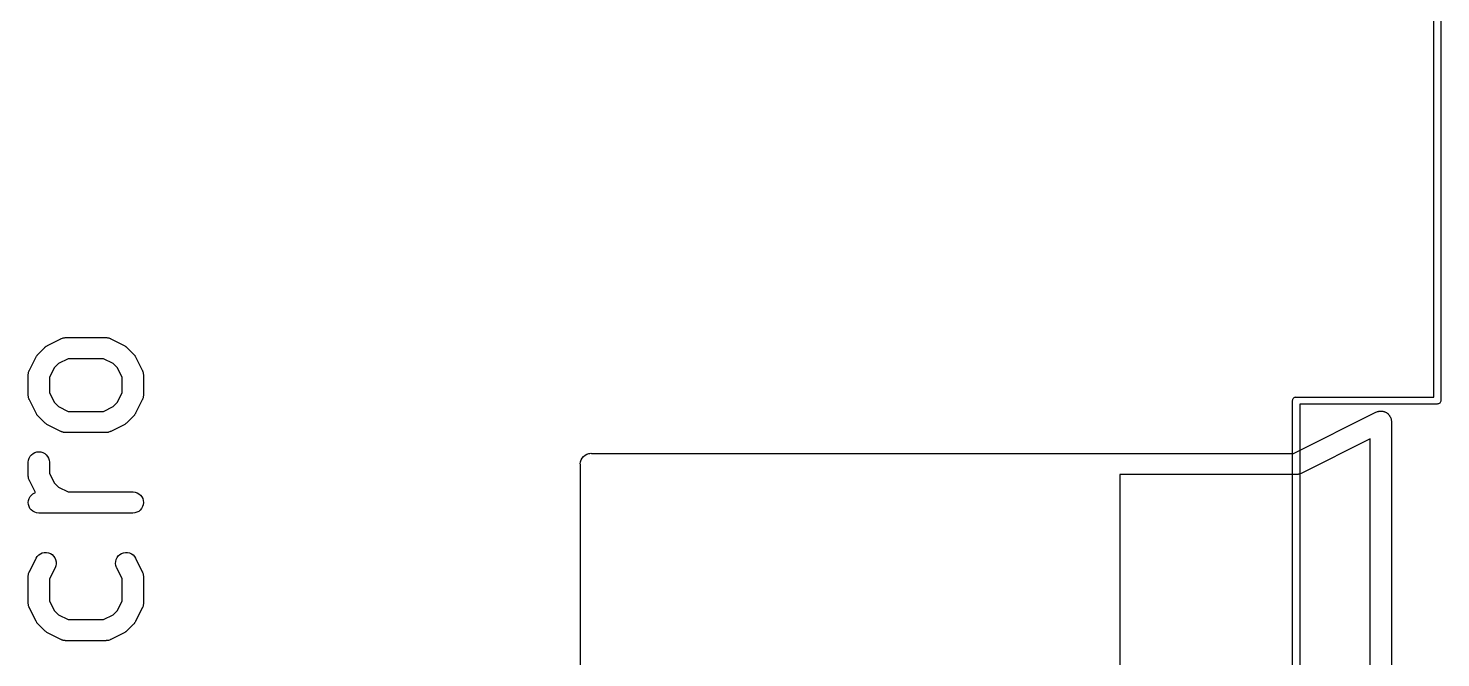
# Model space of a CAD drawing. Extents: x 39.2 to 71.6, y -130.1 to -60.
# Drawn here: x 60.01 to 70.03, y -81.02 to -76.56 of the extents above; entities that cross this region are included whole.
import ezdxf

# ---------------------------------------------------------------- set-up
doc = ezdxf.new("R2010")
doc.units = 0
doc.layers.add('BLACK', color=7, linetype='CONTINUOUS')

msp = doc.modelspace()

# ---------------------------------------------------------------- linework, layer by layer
at = {"layer": 'BLACK', "linetype": 'CONTINUOUS'}
for p, q in [((69.975, -79.175), (69.975, -65.0009)), ((70.025, -64.9988), (70.025, -79.1988)), ((60.1377, -78.8152), (60.1401, -78.8133)), ((60.1401, -78.8133), (60.1438, -78.8114)), ((60.1438, -78.8114), (60.1474, -78.8091)), ((60.1474, -78.8091), (60.2426, -78.7615)), ((60.2426, -78.7615), (60.2436, -78.761)), ((60.2436, -78.761), (60.2457, -78.7603)), ((60.2457, -78.7603), (60.2476, -78.7592)), ((60.2476, -78.7592), (60.2525, -78.7577)), ((60.2525, -78.7577), (60.2573, -78.756)), ((60.2573, -78.756), (60.2595, -78.7556)), ((60.2595, -78.7556), (60.2616, -78.755)), ((60.2616, -78.755), (60.2667, -78.7545)), ((60.2667, -78.7545), (60.2718, -78.7537)), ((60.2718, -78.7537), (60.274, -78.7538)), ((60.274, -78.7538), (60.2762, -78.7536)), ((60.2762, -78.7536), (60.5619, -78.7536)), ((60.5619, -78.7536), (60.563, -78.7536)), ((60.563, -78.7536), (60.5651, -78.7538)), ((60.5651, -78.7538), (60.5674, -78.7538)), ((60.5674, -78.7538), (60.5724, -78.7546)), ((60.5724, -78.7546), (60.5775, -78.7552)), ((60.5775, -78.7552), (60.5796, -78.7559)), ((60.5796, -78.7559), (60.5818, -78.7563)), ((60.5818, -78.7563), (60.5866, -78.7581)), ((60.5866, -78.7581), (60.5914, -78.7596)), ((60.5914, -78.7596), (60.5934, -78.7607)), ((60.5934, -78.7607), (60.5954, -78.7615)), ((60.5954, -78.7615), (60.6907, -78.8091)), ((60.6907, -78.8091), (60.6916, -78.8096)), ((60.6916, -78.8096), (60.6952, -78.8119)), ((60.6952, -78.8119), (60.6989, -78.8139)), ((60.0186, -78.9855), (60.0663, -78.8903)), ((60.0663, -78.8903), (60.0667, -78.8893)), ((60.0667, -78.8893), (60.069, -78.8858)), ((60.069, -78.8858), (60.071, -78.8821)), ((60.071, -78.8821), (60.073, -78.8797)), ((60.073, -78.8797), (60.0747, -78.8771)), ((60.0747, -78.8771), (60.0776, -78.874)), ((60.0776, -78.874), (60.0803, -78.8708)), ((60.0803, -78.8708), (60.1279, -78.8232)), ((60.1279, -78.8232), (60.1287, -78.8224)), ((60.1287, -78.8224), (60.132, -78.8198)), ((60.132, -78.8198), (60.135, -78.8169)), ((60.135, -78.8169), (60.1377, -78.8152)), ((60.2939, -78.9036), (60.2254, -78.9378)), ((60.5442, -78.9036), (60.2939, -78.9036)), ((60.6127, -78.9378), (60.5442, -78.9036)), ((60.6989, -78.8139), (60.7013, -78.8158)), ((60.7013, -78.8158), (60.7039, -78.8175)), ((60.7039, -78.8175), (60.7069, -78.8205)), ((60.7069, -78.8205), (60.7102, -78.8232)), ((60.7102, -78.8232), (60.7578, -78.8708)), ((60.7578, -78.8708), (60.7585, -78.8715)), ((60.7585, -78.8715), (60.7612, -78.8748)), ((60.7612, -78.8748), (60.7641, -78.8779)), ((60.7641, -78.8779), (60.7657, -78.8805)), ((60.7657, -78.8805), (60.7677, -78.883)), ((60.7677, -78.883), (60.7696, -78.8867)), ((60.7696, -78.8867), (60.7718, -78.8903)), ((60.7718, -78.8903), (60.8195, -78.9855)), ((60.0109, -79.0136), (60.0118, -79.0085)), ((60.011, -79.0158), (60.0109, -79.0136)), ((60.0118, -79.0085), (60.0124, -79.0035)), ((60.0124, -79.0035), (60.013, -79.0014)), ((60.013, -79.0014), (60.0134, -78.9992)), ((60.0134, -78.9992), (60.0152, -78.9944)), ((60.0152, -78.9944), (60.0168, -78.9895)), ((60.0168, -78.9895), (60.0178, -78.9876)), ((60.0178, -78.9876), (60.0186, -78.9855)), ((60.195, -78.9682), (60.1607, -79.0368)), ((60.2254, -78.9378), (60.195, -78.9682)), ((60.6431, -78.9682), (60.6127, -78.9378)), ((60.6774, -79.0368), (60.6431, -78.9682)), ((60.8195, -78.9855), (60.8199, -78.9864)), ((60.8199, -78.9864), (60.8207, -78.9885)), ((60.8207, -78.9885), (60.8217, -78.9905)), ((60.8217, -78.9905), (60.8232, -78.9954)), ((60.8232, -78.9954), (60.825, -79.0002)), ((60.825, -79.0002), (60.8253, -79.0024)), ((60.8253, -79.0024), (60.826, -79.0045)), ((60.826, -79.0045), (60.8265, -79.0096)), ((60.8265, -79.0096), (60.8273, -79.0146)), ((60.0107, -79.018), (60.011, -79.0158)), ((60.0107, -79.019), (60.0107, -79.018)), ((60.0107, -79.1619), (60.0107, -79.019)), ((60.1607, -79.0368), (60.1607, -79.1442)), ((60.6774, -79.1442), (60.6774, -79.0368)), ((60.8273, -79.0146), (60.8272, -79.0169)), ((60.8272, -79.0169), (60.8274, -79.019)), ((60.8274, -79.019), (60.8274, -79.1619)), ((60.0109, -79.1641), (60.0107, -79.1619)), ((60.0108, -79.1663), (60.0109, -79.1641)), ((60.0116, -79.1714), (60.0108, -79.1663)), ((60.0121, -79.1765), (60.0116, -79.1714)), ((60.0128, -79.1786), (60.0121, -79.1765)), ((60.0131, -79.1808), (60.0128, -79.1786)), ((60.0149, -79.1856), (60.0131, -79.1808)), ((60.0164, -79.1905), (60.0149, -79.1856)), ((60.0174, -79.1924), (60.0164, -79.1905)), ((60.0182, -79.1945), (60.0174, -79.1924)), ((60.0186, -79.1954), (60.0182, -79.1945)), ((60.0663, -79.2907), (60.0186, -79.1954)), ((60.1607, -79.1442), (60.195, -79.2127)), ((60.195, -79.2127), (60.2254, -79.2431)), ((60.6127, -79.2431), (60.6431, -79.2127)), ((60.6431, -79.2127), (60.6774, -79.1442)), ((60.8195, -79.1954), (60.7718, -79.2907)), ((60.8203, -79.1934), (60.8195, -79.1954)), ((60.8213, -79.1915), (60.8203, -79.1934)), ((60.8229, -79.1866), (60.8213, -79.1915)), ((60.8247, -79.1818), (60.8229, -79.1866)), ((60.8251, -79.1796), (60.8247, -79.1818)), ((60.8257, -79.1775), (60.8251, -79.1796)), ((60.8263, -79.1724), (60.8257, -79.1775)), ((60.8272, -79.1674), (60.8263, -79.1724)), ((60.8274, -79.163), (60.8271, -79.1651)), ((60.8271, -79.1651), (60.8272, -79.1674)), ((60.8274, -79.1619), (60.8274, -79.163)), ((68.9749, -79.2), (68.9754, -79.1951)), ((68.975, -79.2012), (68.9749, -79.2)), ((68.975, -87.5988), (68.975, -79.2012)), ((68.9754, -79.1951), (68.9768, -79.1904)), ((68.9768, -79.1904), (68.9791, -79.186)), ((68.9791, -79.186), (68.9822, -79.1822)), ((68.9822, -79.1822), (68.986, -79.1791)), ((68.986, -79.1791), (68.9904, -79.1768)), ((68.9904, -79.1768), (68.9951, -79.1754)), ((68.9951, -79.1754), (68.9988, -79.175)), ((68.9988, -79.175), (69, -79.1749)), ((69, -79.1749), (69.0012, -79.175)), ((69.0012, -79.175), (69.975, -79.175)), ((70.0232, -79.2096), (70.0209, -79.214)), ((70.0246, -79.2049), (70.0232, -79.2096)), ((70.025, -79.2012), (70.0246, -79.2049)), ((70.025, -79.1988), (70.0251, -79.2)), ((70.0251, -79.2), (70.025, -79.2012)), ((60.0685, -79.2943), (60.0663, -79.2907)), ((60.0704, -79.298), (60.0685, -79.2943)), ((60.0724, -79.3004), (60.0704, -79.298)), ((60.074, -79.3031), (60.0724, -79.3004)), ((60.0769, -79.3061), (60.074, -79.3031)), ((60.0796, -79.3094), (60.0769, -79.3061)), ((60.0803, -79.3102), (60.0796, -79.3094)), ((60.1279, -79.3578), (60.0803, -79.3102)), ((60.2254, -79.2431), (60.2939, -79.2774)), ((60.2939, -79.2774), (60.5442, -79.2774)), ((60.5442, -79.2774), (60.6127, -79.2431)), ((60.7578, -79.3102), (60.7102, -79.3578)), ((60.7605, -79.3069), (60.7578, -79.3102)), ((60.7634, -79.3039), (60.7605, -79.3069)), ((60.7651, -79.3013), (60.7634, -79.3039)), ((60.7671, -79.2989), (60.7651, -79.3013)), ((60.7691, -79.2952), (60.7671, -79.2989)), ((60.7714, -79.2916), (60.7691, -79.2952)), ((60.7718, -79.2907), (60.7714, -79.2916)), ((68.9823, -79.575), (69.5656, -79.2833)), ((69.9988, -79.225), (69.025, -79.225)), ((69.025, -79.225), (69.025, -87.575)), ((69.5656, -79.2833), (69.5712, -79.2804)), ((69.5712, -79.2804), (69.5757, -79.279)), ((69.5757, -79.279), (69.5801, -79.2773)), ((69.5801, -79.2773), (69.5827, -79.2769)), ((69.5827, -79.2769), (69.5853, -79.2761)), ((69.5853, -79.2761), (69.59, -79.2756)), ((69.59, -79.2756), (69.5947, -79.2748)), ((69.5947, -79.2748), (69.5973, -79.2749)), ((69.5973, -79.2749), (69.6, -79.2746)), ((69.6, -79.2746), (69.6047, -79.2751)), ((69.6047, -79.2751), (69.6094, -79.2752)), ((69.6094, -79.2752), (69.612, -79.2758)), ((69.612, -79.2758), (69.6147, -79.2761)), ((69.6147, -79.2761), (69.6192, -79.2775)), ((69.6192, -79.2775), (69.6238, -79.2785)), ((69.6238, -79.2785), (69.6263, -79.2796)), ((69.6263, -79.2796), (69.6288, -79.2804)), ((69.6288, -79.2804), (69.633, -79.2826)), ((69.633, -79.2826), (69.6373, -79.2845)), ((69.6373, -79.2845), (69.6395, -79.2861)), ((69.6395, -79.2861), (69.6419, -79.2873)), ((69.6419, -79.2873), (69.6455, -79.2903)), ((69.6455, -79.2903), (69.6494, -79.2931)), ((69.6494, -79.2931), (69.6512, -79.295)), ((69.6512, -79.295), (69.6533, -79.2967)), ((69.6533, -79.2967), (69.6563, -79.3004)), ((69.6563, -79.3004), (69.6595, -79.3038)), ((69.6595, -79.3038), (69.661, -79.3061)), ((69.661, -79.3061), (69.6627, -79.3081)), ((69.6627, -79.3081), (69.6649, -79.3123)), ((69.6649, -79.3123), (69.6674, -79.3163)), ((70, -79.2251), (69.9988, -79.225)), ((70.0049, -79.2246), (70, -79.2251)), ((70.0096, -79.2232), (70.0049, -79.2246)), ((70.014, -79.2209), (70.0096, -79.2232)), ((70.0178, -79.2178), (70.014, -79.2209)), ((70.0209, -79.214), (70.0178, -79.2178)), ((60.1312, -79.3605), (60.1279, -79.3578)), ((60.1342, -79.3634), (60.1312, -79.3605)), ((60.1368, -79.3651), (60.1342, -79.3634)), ((60.1392, -79.3671), (60.1368, -79.3651)), ((60.1429, -79.3691), (60.1392, -79.3671)), ((60.1465, -79.3714), (60.1429, -79.3691)), ((60.1474, -79.3718), (60.1465, -79.3714)), ((60.2426, -79.4195), (60.1474, -79.3718)), ((60.6907, -79.3718), (60.5954, -79.4195)), ((60.6943, -79.3696), (60.6907, -79.3718)), ((60.698, -79.3677), (60.6943, -79.3696)), ((60.7004, -79.3657), (60.698, -79.3677)), ((60.7031, -79.3641), (60.7004, -79.3657)), ((60.7061, -79.3612), (60.7031, -79.3641)), ((60.7094, -79.3585), (60.7061, -79.3612)), ((60.7102, -79.3578), (60.7094, -79.3585)), ((69.6674, -79.3163), (69.6684, -79.3188)), ((69.6684, -79.3188), (69.6696, -79.3212)), ((69.6696, -79.3212), (69.671, -79.3257)), ((69.671, -79.3257), (69.6727, -79.3301)), ((69.6727, -79.3301), (69.6731, -79.3327)), ((69.6731, -79.3327), (69.6739, -79.3353)), ((69.6739, -79.3353), (69.6744, -79.34)), ((69.6744, -79.34), (69.6752, -79.3447)), ((69.6752, -79.3447), (69.675, -79.3509)), ((69.675, -79.3509), (69.675, -87.4491)), ((60.2447, -79.4203), (60.2426, -79.4195)), ((60.2466, -79.4213), (60.2447, -79.4203)), ((60.2515, -79.4229), (60.2466, -79.4213)), ((60.2563, -79.4247), (60.2515, -79.4229)), ((60.2585, -79.4251), (60.2563, -79.4247)), ((60.2606, -79.4257), (60.2585, -79.4251)), ((60.2657, -79.4263), (60.2606, -79.4257)), ((60.2707, -79.4272), (60.2657, -79.4263)), ((60.2729, -79.4271), (60.2707, -79.4272)), ((60.2751, -79.4274), (60.2729, -79.4271)), ((60.2762, -79.4274), (60.2751, -79.4274)), ((60.5619, -79.4274), (60.2762, -79.4274)), ((60.5641, -79.4272), (60.5619, -79.4274)), ((60.5663, -79.4273), (60.5641, -79.4272)), ((60.5714, -79.4265), (60.5663, -79.4273)), ((60.5765, -79.426), (60.5714, -79.4265)), ((60.5786, -79.4253), (60.5765, -79.426)), ((60.5808, -79.425), (60.5786, -79.4253)), ((60.5856, -79.4232), (60.5808, -79.425)), ((60.5905, -79.4217), (60.5856, -79.4232)), ((60.5924, -79.4207), (60.5905, -79.4217)), ((60.5945, -79.4199), (60.5924, -79.4207)), ((60.5954, -79.4195), (60.5945, -79.4199)), ((69.525, -79.4714), (69.0344, -79.7166)), ((69.525, -87.3286), (69.525, -79.4714)), ((60.0124, -79.6225), (60.0168, -79.6085)), ((60.0168, -79.6085), (60.0238, -79.5957)), ((60.0238, -79.5957), (60.0332, -79.5845)), ((60.0332, -79.5845), (60.0446, -79.5753)), ((60.0446, -79.5753), (60.0576, -79.5686)), ((60.0576, -79.5686), (60.0717, -79.5644)), ((60.0717, -79.5644), (60.0862, -79.5631)), ((60.0862, -79.5631), (60.1008, -79.5646)), ((60.1008, -79.5646), (60.1148, -79.569)), ((60.1148, -79.569), (60.1277, -79.5759)), ((60.1277, -79.5759), (60.1389, -79.5852)), ((60.1389, -79.5852), (60.1482, -79.5966)), ((60.1482, -79.5966), (60.1551, -79.6095)), ((60.1551, -79.6095), (60.1593, -79.6235)), ((63.9304, -79.6212), (63.9373, -79.6081)), ((63.9373, -79.6081), (63.9467, -79.5967)), ((63.9467, -79.5967), (63.9581, -79.5873)), ((63.9581, -79.5873), (63.9712, -79.5804)), ((63.9712, -79.5804), (63.9853, -79.5761)), ((63.9853, -79.5761), (63.9929, -79.5753)), ((63.9929, -79.5753), (64, -79.5746)), ((64, -79.5746), (64.0037, -79.575)), ((64.0037, -79.575), (68.9823, -79.575)), ((60.0107, -79.637), (60.0124, -79.6225)), ((60.0107, -79.6381), (60.0107, -79.637)), ((60.0107, -79.7333), (60.0107, -79.6381)), ((60.1593, -79.6235), (60.1607, -79.6381)), ((60.1607, -79.6381), (60.1607, -79.7156)), ((63.9246, -79.65), (63.9261, -79.6353)), ((63.925, -79.6537), (63.9246, -79.65)), ((63.925, -83.3963), (63.925, -79.6537)), ((63.9261, -79.6353), (63.9304, -79.6212)), ((60.0109, -79.7355), (60.0107, -79.7333)), ((60.0108, -79.7377), (60.0109, -79.7355)), ((60.0116, -79.7428), (60.0108, -79.7377)), ((60.0121, -79.7479), (60.0116, -79.7428)), ((60.0128, -79.75), (60.0121, -79.7479)), ((60.0131, -79.7522), (60.0128, -79.75)), ((60.0149, -79.757), (60.0131, -79.7522)), ((60.0164, -79.7619), (60.0149, -79.757)), ((60.0174, -79.7639), (60.0164, -79.7619)), ((60.0182, -79.7659), (60.0174, -79.7639)), ((60.0186, -79.7669), (60.0182, -79.7659)), ((60.0617, -79.8531), (60.0186, -79.7669)), ((60.1607, -79.7156), (60.195, -79.7841)), ((60.195, -79.7841), (60.2254, -79.8146)), ((60.2254, -79.8146), (60.2939, -79.8488)), ((68.999, -79.725), (67.75, -79.725)), ((67.75, -79.725), (67.75, -87.075)), ((69.0053, -79.7252), (68.999, -79.725)), ((69.01, -79.7244), (69.0053, -79.7252)), ((69.0147, -79.7239), (69.01, -79.7244)), ((69.0173, -79.7231), (69.0147, -79.7239)), ((69.0199, -79.7227), (69.0173, -79.7231)), ((69.0243, -79.721), (69.0199, -79.7227)), ((69.0288, -79.7196), (69.0243, -79.721)), ((69.0344, -79.7166), (69.0288, -79.7196)), ((60.0107, -79.9233), (60.0122, -79.9087)), ((60.0122, -79.9087), (60.0166, -79.8947)), ((60.0166, -79.8947), (60.0235, -79.8819)), ((60.0235, -79.8819), (60.0329, -79.8706)), ((60.0329, -79.8706), (60.0442, -79.8613)), ((60.0442, -79.8613), (60.0571, -79.8545)), ((60.0571, -79.8545), (60.0617, -79.8531)), ((60.2939, -79.8488), (60.7524, -79.8488)), ((60.7524, -79.8488), (60.7534, -79.8488)), ((60.7534, -79.8488), (60.768, -79.8504)), ((60.768, -79.8504), (60.7819, -79.8549)), ((60.7819, -79.8549), (60.7948, -79.8619)), ((60.7948, -79.8619), (60.806, -79.8713)), ((60.806, -79.8713), (60.8151, -79.8827)), ((60.8151, -79.8827), (60.8219, -79.8957)), ((60.8219, -79.8957), (60.8261, -79.9098)), ((60.8261, -79.9098), (60.8274, -79.9243)), ((60.012, -79.9379), (60.0107, -79.9233)), ((60.0162, -79.9519), (60.012, -79.9379)), ((60.023, -79.9649), (60.0162, -79.9519)), ((60.0321, -79.9763), (60.023, -79.9649)), ((60.0433, -79.9857), (60.0321, -79.9763)), ((60.0562, -79.9927), (60.0433, -79.9857)), ((60.0701, -79.9972), (60.0562, -79.9927)), ((60.0847, -79.9988), (60.0701, -79.9972)), ((60.0857, -79.9988), (60.0847, -79.9988)), ((60.7524, -79.9988), (60.0857, -79.9988)), ((60.7669, -79.9974), (60.7524, -79.9988)), ((60.781, -79.9931), (60.7669, -79.9974)), ((60.7939, -79.9863), (60.781, -79.9931)), ((60.8052, -79.977), (60.7939, -79.9863)), ((60.8146, -79.9657), (60.8052, -79.977)), ((60.8215, -79.9529), (60.8146, -79.9657)), ((60.8258, -79.9389), (60.8215, -79.9529)), ((60.8274, -79.9243), (60.8258, -79.9389)), ((60.0667, -80.3179), (60.0747, -80.3056)), ((60.0747, -80.3056), (60.0849, -80.2951)), ((60.0849, -80.2951), (60.0969, -80.2868)), ((60.0969, -80.2868), (60.1104, -80.281)), ((60.1104, -80.281), (60.1247, -80.2779)), ((60.1247, -80.2779), (60.1393, -80.2776)), ((60.1393, -80.2776), (60.1537, -80.2802)), ((60.1537, -80.2802), (60.1673, -80.2855)), ((60.1673, -80.2855), (60.1797, -80.2934)), ((60.1797, -80.2934), (60.1902, -80.3035)), ((60.1902, -80.3035), (60.1987, -80.3155)), ((60.6339, -80.3279), (60.64, -80.3146)), ((60.64, -80.3146), (60.6485, -80.3027)), ((60.6485, -80.3027), (60.6592, -80.2928)), ((60.6592, -80.2928), (60.6717, -80.2851)), ((60.6717, -80.2851), (60.6854, -80.2799)), ((60.6854, -80.2799), (60.6998, -80.2775)), ((60.6998, -80.2775), (60.7145, -80.278)), ((60.7145, -80.278), (60.7287, -80.2813)), ((60.7287, -80.2813), (60.7421, -80.2873)), ((60.7421, -80.2873), (60.754, -80.2958)), ((60.754, -80.2958), (60.7641, -80.3064)), ((60.7641, -80.3064), (60.7718, -80.3188)), ((60.0178, -80.4161), (60.0186, -80.4141)), ((60.0186, -80.4141), (60.0663, -80.3188)), ((60.0663, -80.3188), (60.0667, -80.3179)), ((60.2004, -80.3859), (60.1607, -80.4653)), ((60.1987, -80.3155), (60.2046, -80.3289)), ((60.2057, -80.3723), (60.2004, -80.3859)), ((60.2046, -80.3289), (60.2078, -80.3432)), ((60.2081, -80.3578), (60.2057, -80.3723)), ((60.2078, -80.3432), (60.2081, -80.3578)), ((60.6299, -80.3568), (60.6305, -80.3422)), ((60.6322, -80.3712), (60.6299, -80.3568)), ((60.6305, -80.3422), (60.6339, -80.3279)), ((60.6372, -80.385), (60.6322, -80.3712)), ((60.6377, -80.3859), (60.6372, -80.385)), ((60.6774, -80.4653), (60.6377, -80.3859)), ((60.7718, -80.3188), (60.8195, -80.4141)), ((60.8195, -80.4141), (60.8199, -80.415)), ((60.8199, -80.415), (60.8207, -80.4171)), ((60.0107, -80.4466), (60.011, -80.4444)), ((60.0107, -80.4476), (60.0107, -80.4466)), ((60.0107, -80.6381), (60.0107, -80.4476)), ((60.0109, -80.4422), (60.0118, -80.4371)), ((60.011, -80.4444), (60.0109, -80.4422)), ((60.0118, -80.4371), (60.0124, -80.432)), ((60.0124, -80.432), (60.013, -80.4299)), ((60.013, -80.4299), (60.0134, -80.4277)), ((60.0134, -80.4277), (60.0152, -80.423)), ((60.0152, -80.423), (60.0168, -80.4181)), ((60.0168, -80.4181), (60.0178, -80.4161)), ((60.1607, -80.4653), (60.1607, -80.6204)), ((60.6774, -80.6204), (60.6774, -80.4653)), ((60.8207, -80.4171), (60.8217, -80.419)), ((60.8217, -80.419), (60.8232, -80.424)), ((60.8232, -80.424), (60.825, -80.4288)), ((60.825, -80.4288), (60.8253, -80.4309)), ((60.8253, -80.4309), (60.826, -80.4331)), ((60.826, -80.4331), (60.8265, -80.4382)), ((60.8265, -80.4382), (60.8273, -80.4432)), ((60.8273, -80.4432), (60.8272, -80.4454)), ((60.8272, -80.4454), (60.8274, -80.4476)), ((60.8274, -80.4476), (60.8274, -80.6381)), ((60.0109, -80.6403), (60.0107, -80.6381)), ((60.0108, -80.6425), (60.0109, -80.6403)), ((60.0116, -80.6476), (60.0108, -80.6425)), ((60.0121, -80.6527), (60.0116, -80.6476)), ((60.0128, -80.6548), (60.0121, -80.6527)), ((60.0131, -80.657), (60.0128, -80.6548)), ((60.0149, -80.6618), (60.0131, -80.657)), ((60.0164, -80.6667), (60.0149, -80.6618)), ((60.0174, -80.6686), (60.0164, -80.6667)), ((60.0182, -80.6707), (60.0174, -80.6686)), ((60.0186, -80.6716), (60.0182, -80.6707)), ((60.0663, -80.7669), (60.0186, -80.6716)), ((60.1607, -80.6204), (60.195, -80.6889)), ((60.195, -80.6889), (60.2254, -80.7193)), ((60.6127, -80.7193), (60.6431, -80.6889)), ((60.6431, -80.6889), (60.6774, -80.6204)), ((60.8195, -80.6716), (60.7718, -80.7669)), ((60.8203, -80.6696), (60.8195, -80.6716)), ((60.8213, -80.6676), (60.8203, -80.6696)), ((60.8229, -80.6628), (60.8213, -80.6676)), ((60.8247, -80.658), (60.8229, -80.6628)), ((60.8251, -80.6558), (60.8247, -80.658)), ((60.8257, -80.6537), (60.8251, -80.6558)), ((60.8263, -80.6486), (60.8257, -80.6537)), ((60.8272, -80.6435), (60.8263, -80.6486)), ((60.8274, -80.6391), (60.8271, -80.6413)), ((60.8271, -80.6413), (60.8272, -80.6435)), ((60.8274, -80.6381), (60.8274, -80.6391)), ((60.0685, -80.7704), (60.0663, -80.7669)), ((60.0704, -80.7742), (60.0685, -80.7704)), ((60.0724, -80.7766), (60.0704, -80.7742)), ((60.074, -80.7793), (60.0724, -80.7766)), ((60.0769, -80.7823), (60.074, -80.7793)), ((60.0796, -80.7856), (60.0769, -80.7823)), ((60.0803, -80.7864), (60.0796, -80.7856)), ((60.1279, -80.834), (60.0803, -80.7864)), ((60.2254, -80.7193), (60.2939, -80.7536)), ((60.2939, -80.7536), (60.5442, -80.7536)), ((60.5442, -80.7536), (60.6127, -80.7193)), ((60.7578, -80.7864), (60.7102, -80.834)), ((60.7605, -80.7831), (60.7578, -80.7864)), ((60.7634, -80.7801), (60.7605, -80.7831)), ((60.7651, -80.7775), (60.7634, -80.7801)), ((60.7671, -80.7751), (60.7651, -80.7775)), ((60.7691, -80.7713), (60.7671, -80.7751)), ((60.7714, -80.7678), (60.7691, -80.7713)), ((60.7718, -80.7669), (60.7714, -80.7678)), ((60.1312, -80.8367), (60.1279, -80.834)), ((60.1342, -80.8396), (60.1312, -80.8367)), ((60.1368, -80.8413), (60.1342, -80.8396)), ((60.1392, -80.8433), (60.1368, -80.8413)), ((60.1429, -80.8453), (60.1392, -80.8433)), ((60.1465, -80.8476), (60.1429, -80.8453)), ((60.1474, -80.848), (60.1465, -80.8476)), ((60.2426, -80.8957), (60.1474, -80.848)), ((60.2447, -80.8964), (60.2426, -80.8957)), ((60.2466, -80.8975), (60.2447, -80.8964)), ((60.2515, -80.8991), (60.2466, -80.8975)), ((60.2563, -80.9009), (60.2515, -80.8991)), ((60.2585, -80.9013), (60.2563, -80.9009)), ((60.2606, -80.9019), (60.2585, -80.9013)), ((60.2657, -80.9025), (60.2606, -80.9019)), ((60.2707, -80.9034), (60.2657, -80.9025)), ((60.2729, -80.9033), (60.2707, -80.9034)), ((60.2751, -80.9036), (60.2729, -80.9033)), ((60.2762, -80.9036), (60.2751, -80.9036)), ((60.5619, -80.9036), (60.2762, -80.9036)), ((60.5641, -80.9034), (60.5619, -80.9036)), ((60.5663, -80.9034), (60.5641, -80.9034)), ((60.5714, -80.9026), (60.5663, -80.9034)), ((60.5765, -80.9021), (60.5714, -80.9026)), ((60.5786, -80.9015), (60.5765, -80.9021)), ((60.5808, -80.9012), (60.5786, -80.9015)), ((60.5856, -80.8994), (60.5808, -80.9012)), ((60.5905, -80.8979), (60.5856, -80.8994)), ((60.5924, -80.8969), (60.5905, -80.8979)), ((60.5945, -80.8961), (60.5924, -80.8969)), ((60.5954, -80.8957), (60.5945, -80.8961)), ((60.6907, -80.848), (60.5954, -80.8957)), ((60.6943, -80.8458), (60.6907, -80.848)), ((60.698, -80.8439), (60.6943, -80.8458)), ((60.7004, -80.8419), (60.698, -80.8439)), ((60.7031, -80.8402), (60.7004, -80.8419)), ((60.7061, -80.8373), (60.7031, -80.8402)), ((60.7094, -80.8347), (60.7061, -80.8373)), ((60.7102, -80.834), (60.7094, -80.8347))]:
    msp.add_line(p, q, dxfattribs=at)

doc.saveas('drawing.dxf')
